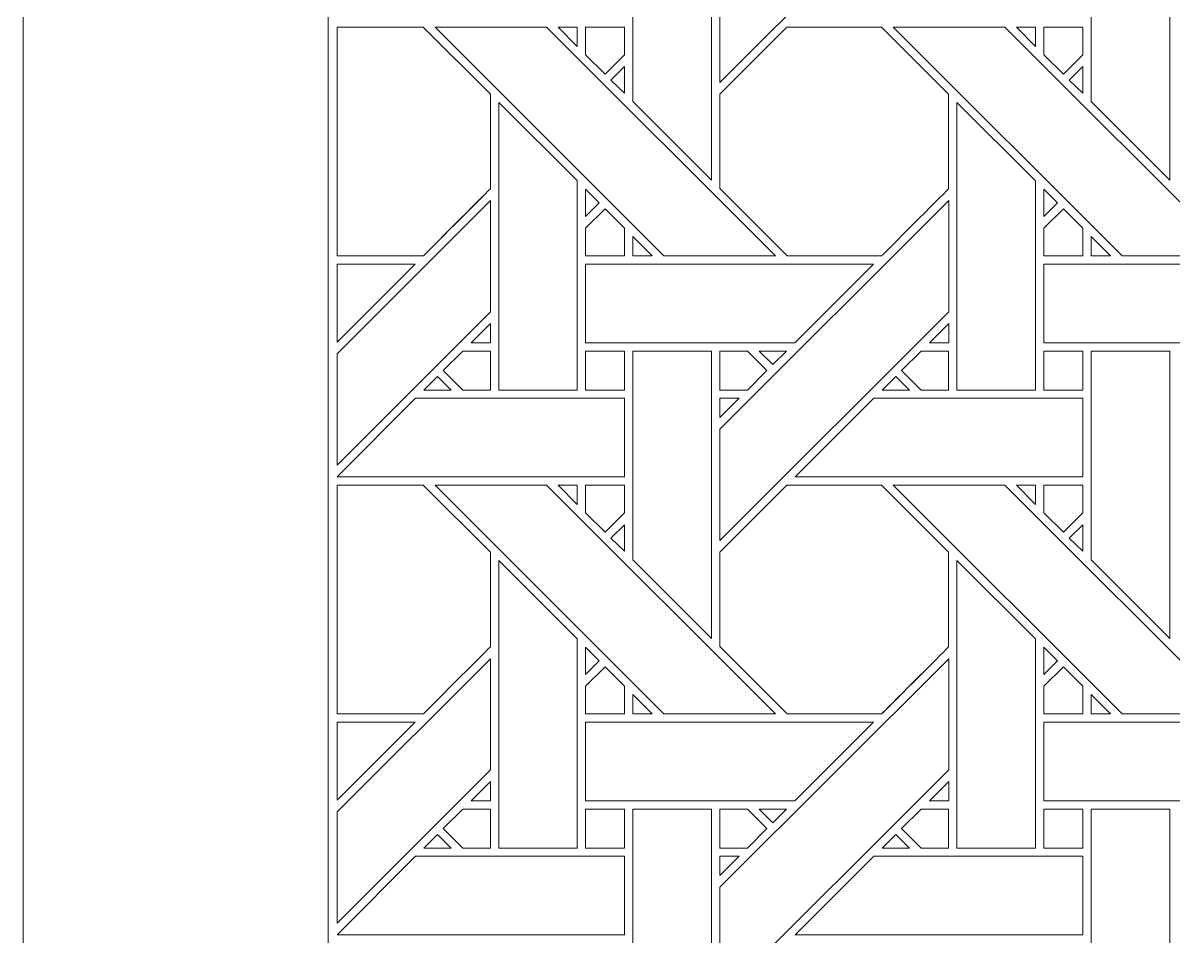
# Model space of a CAD drawing. Header units: inches. Extents: x 7.4 to 17.4, y 4.1 to 14.1.
# Drawn here: x 7.383 to 9.766, y 9.819 to 11.712 of the extents above; entities that cross this region are included whole.
import ezdxf

# ---------------------------------------------------------------- set-up
doc = ezdxf.new("R2010")
doc.units = ezdxf.units.IN
doc.header["$MEASUREMENT"] = 0
doc.layers.add('Design', color=7, linetype='Continuous', lineweight=0)

msp = doc.modelspace()

# ---------------------------------------------------------------- linework, layer by layer
at = {"layer": 'Design'}
for points, knots in [([(7.3829, 14.0948), (7.3829, 14.0948), (7.3829, 4.0948), (7.3829, 4.0948), (7.3829, 4.0948), (17.3829, 4.0948), (17.3829, 4.0948), (17.3829, 4.0948), (17.3829, 14.0948), (17.3829, 14.0948), (17.3829, 14.0948), (7.3829, 14.0948), (7.3829, 14.0948)], [0, 0, 0, 0, 1, 1, 1, 2, 2, 2, 3, 3, 3, 4, 4, 4, 4]), ([(8.0149, 13.4627), (8.0149, 13.4627), (8.0149, 4.7268), (8.0149, 4.7268), (8.0149, 4.7268), (16.7508, 4.7268), (16.7508, 4.7268), (16.7508, 4.7268), (16.7508, 13.4627), (16.7508, 13.4627), (16.7508, 13.4627), (8.0149, 13.4627), (8.0149, 13.4627)], [0, 0, 0, 0, 1, 1, 1, 2, 2, 2, 3, 3, 3, 4, 4, 4, 4]), ([(8.8255, 11.8193), (8.8255, 11.8193), (9.2992, 12.2929), (9.2992, 12.2929), (9.2992, 12.2929), (9.2992, 12.0628), (9.2992, 12.0628), (9.2992, 12.0628), (8.8255, 11.5892), (8.8255, 11.5892), (8.8255, 11.5892), (8.8255, 11.8193), (8.8255, 11.8193)], [0, 0, 0, 0, 1, 1, 1, 2, 2, 2, 3, 3, 3, 4, 4, 4, 4]), ([(8.8083, 11.9814), (8.8083, 11.9814), (8.8083, 11.3863), (8.8083, 11.3863), (8.8083, 11.3863), (8.6454, 11.5492), (8.6454, 11.5492), (8.6454, 11.5492), (8.6454, 11.9814), (8.6454, 11.9814), (8.6454, 11.9814), (8.8083, 11.9814), (8.8083, 11.9814)], [0, 0, 0, 0, 1, 1, 1, 2, 2, 2, 3, 3, 3, 4, 4, 4, 4]), ([(9.7571, 11.9814), (9.7571, 11.9814), (9.7571, 11.3863), (9.7571, 11.3863), (9.7571, 11.3863), (9.5942, 11.5492), (9.5942, 11.5492), (9.5942, 11.5492), (9.5942, 11.9814), (9.5942, 11.9814), (9.5942, 11.9814), (9.7571, 11.9814), (9.7571, 11.9814)], [0, 0, 0, 0, 1, 1, 1, 2, 2, 2, 3, 3, 3, 4, 4, 4, 4]), ([(8.2116, 11.7035), (8.2116, 11.7035), (8.3504, 11.5648), (8.3504, 11.5648), (8.3504, 11.5648), (8.3504, 11.3686), (8.3504, 11.3686), (8.3326, 11.3507), (8.2207, 11.2389), (8.2117, 11.2299), (8.2117, 11.2299), (8.0329, 11.2299), (8.0329, 11.2299), (8.0329, 11.2299), (8.0329, 11.7035), (8.0329, 11.7035), (8.0329, 11.7035), (8.2116, 11.7035), (8.2116, 11.7035)], [0, 0, 0, 0, 1, 1, 1, 2, 2, 2, 3, 3, 3, 4, 4, 4, 5, 5, 5, 6, 6, 6, 6]), ([(8.0329, 11.7035), (8.0329, 11.7035), (8.2116, 11.7035), (8.2116, 11.7035), (8.2116, 11.7035), (8.3504, 11.5648), (8.3504, 11.5648), (8.3504, 11.5648), (8.3504, 11.3686), (8.3504, 11.3686), (8.3323, 11.3504), (8.2204, 11.2387), (8.2117, 11.2299), (8.2117, 11.2299), (8.0329, 11.2299), (8.0329, 11.2299), (8.0329, 11.2299), (8.0329, 11.7035), (8.0329, 11.7035)], [0, 0, 0, 0, 1, 1, 1, 2, 2, 2, 3, 3, 3, 4, 4, 4, 5, 5, 5, 6, 6, 6, 6]), ([(8.4669, 11.7035), (8.4669, 11.7035), (8.9405, 11.2299), (8.9405, 11.2299), (8.9405, 11.2299), (8.7095, 11.2299), (8.7095, 11.2299), (8.7095, 11.2299), (8.2359, 11.7035), (8.2359, 11.7035), (8.2359, 11.7035), (8.4669, 11.7035), (8.4669, 11.7035)], [0, 0, 0, 0, 1, 1, 1, 2, 2, 2, 3, 3, 3, 4, 4, 4, 4]), ([(8.5304, 11.7035), (8.5304, 11.7035), (8.5304, 11.6637), (8.5304, 11.6637), (8.5304, 11.6637), (8.491, 11.7035), (8.491, 11.7035), (8.491, 11.7035), (8.5304, 11.7035), (8.5304, 11.7035)], [0, 0, 0, 0, 1, 1, 1, 2, 2, 2, 3, 3, 3, 3]), ([(8.6278, 11.7035), (8.6278, 11.7035), (8.6278, 11.6459), (8.6278, 11.6459), (8.6278, 11.6459), (8.5879, 11.606), (8.5879, 11.606), (8.5879, 11.606), (8.5476, 11.6463), (8.5476, 11.6463), (8.5476, 11.6463), (8.5476, 11.7035), (8.5476, 11.7035), (8.5476, 11.7035), (8.6278, 11.7035), (8.6278, 11.7035)], [0, 0, 0, 0, 1, 1, 1, 2, 2, 2, 3, 3, 3, 4, 4, 4, 5, 5, 5, 5]), ([(8.5879, 11.606), (8.5879, 11.606), (8.5476, 11.6463), (8.5476, 11.6463), (8.5476, 11.6463), (8.5476, 11.7035), (8.5476, 11.7035), (8.5476, 11.7035), (8.6278, 11.7035), (8.6278, 11.7035), (8.6278, 11.7035), (8.6278, 11.6459), (8.6278, 11.6459), (8.6278, 11.6459), (8.5879, 11.606), (8.5879, 11.606)], [0, 0, 0, 0, 1, 1, 1, 2, 2, 2, 3, 3, 3, 4, 4, 4, 5, 5, 5, 5]), ([(8.9642, 11.7035), (8.9642, 11.7035), (9.1604, 11.7035), (9.1604, 11.7035), (9.1604, 11.7035), (9.2991, 11.5648), (9.2991, 11.5648), (9.2991, 11.5648), (9.2991, 11.3686), (9.2991, 11.3686), (9.2813, 11.3507), (9.1694, 11.2389), (9.1604, 11.2299), (9.1604, 11.2299), (8.9647, 11.2299), (8.9647, 11.2299), (8.9647, 11.2299), (8.8255, 11.3691), (8.8255, 11.3691), (8.8255, 11.3691), (8.8255, 11.5648), (8.8255, 11.5648), (8.8255, 11.5648), (8.9642, 11.7035), (8.9642, 11.7035)], [0, 0, 0, 0, 1, 1, 1, 2, 2, 2, 3, 3, 3, 4, 4, 4, 5, 5, 5, 6, 6, 6, 7, 7, 7, 8, 8, 8, 8]), ([(8.8255, 11.5648), (8.8255, 11.5648), (8.9642, 11.7035), (8.9642, 11.7035), (8.9642, 11.7035), (9.1604, 11.7035), (9.1604, 11.7035), (9.1604, 11.7035), (9.2991, 11.5648), (9.2991, 11.5648), (9.2991, 11.5648), (9.2991, 11.3686), (9.2991, 11.3686), (9.2813, 11.3507), (9.1694, 11.2389), (9.1604, 11.2299), (9.1604, 11.2299), (8.9647, 11.2299), (8.9647, 11.2299), (8.9647, 11.2299), (8.8255, 11.3691), (8.8255, 11.3691), (8.8255, 11.3691), (8.8255, 11.5648), (8.8255, 11.5648)], [0, 0, 0, 0, 1, 1, 1, 2, 2, 2, 3, 3, 3, 4, 4, 4, 5, 5, 5, 6, 6, 6, 7, 7, 7, 8, 8, 8, 8]), ([(9.4156, 11.7035), (9.4156, 11.7035), (9.8892, 11.2299), (9.8892, 11.2299), (9.8892, 11.2299), (9.6582, 11.2299), (9.6582, 11.2299), (9.6582, 11.2299), (9.1846, 11.7035), (9.1846, 11.7035), (9.1846, 11.7035), (9.4156, 11.7035), (9.4156, 11.7035)], [0, 0, 0, 0, 1, 1, 1, 2, 2, 2, 3, 3, 3, 4, 4, 4, 4]), ([(9.4791, 11.7035), (9.4791, 11.7035), (9.4791, 11.6637), (9.4791, 11.6637), (9.4791, 11.6637), (9.4397, 11.7035), (9.4397, 11.7035), (9.4397, 11.7035), (9.4791, 11.7035), (9.4791, 11.7035)], [0, 0, 0, 0, 1, 1, 1, 2, 2, 2, 3, 3, 3, 3]), ([(9.5766, 11.7035), (9.5766, 11.7035), (9.5766, 11.6459), (9.5766, 11.6459), (9.5766, 11.6459), (9.5366, 11.606), (9.5366, 11.606), (9.5366, 11.606), (9.4963, 11.6463), (9.4963, 11.6463), (9.4963, 11.6463), (9.4963, 11.7035), (9.4963, 11.7035), (9.4963, 11.7035), (9.5766, 11.7035), (9.5766, 11.7035)], [0, 0, 0, 0, 1, 1, 1, 2, 2, 2, 3, 3, 3, 4, 4, 4, 5, 5, 5, 5]), ([(9.5366, 11.606), (9.5366, 11.606), (9.4963, 11.6463), (9.4963, 11.6463), (9.4963, 11.6463), (9.4963, 11.7035), (9.4963, 11.7035), (9.4963, 11.7035), (9.5766, 11.7035), (9.5766, 11.7035), (9.5766, 11.7035), (9.5766, 11.6459), (9.5766, 11.6459), (9.5766, 11.6459), (9.5366, 11.606), (9.5366, 11.606)], [0, 0, 0, 0, 1, 1, 1, 2, 2, 2, 3, 3, 3, 4, 4, 4, 5, 5, 5, 5]), ([(8.6279, 11.6217), (8.6279, 11.6217), (8.6279, 11.5665), (8.6279, 11.5665), (8.6279, 11.5665), (8.6001, 11.5939), (8.6001, 11.5939), (8.6001, 11.5939), (8.6279, 11.6217), (8.6279, 11.6217)], [0, 0, 0, 0, 1, 1, 1, 2, 2, 2, 3, 3, 3, 3]), ([(9.5766, 11.6217), (9.5766, 11.6217), (9.5766, 11.5665), (9.5766, 11.5665), (9.5766, 11.5665), (9.5488, 11.5939), (9.5488, 11.5939), (9.5488, 11.5939), (9.5766, 11.6217), (9.5766, 11.6217)], [0, 0, 0, 0, 1, 1, 1, 2, 2, 2, 3, 3, 3, 3]), ([(8.5303, 11.3856), (8.5303, 11.3856), (8.5303, 10.9519), (8.5303, 10.9519), (8.5303, 10.9519), (8.3676, 10.9519), (8.3676, 10.9519), (8.3676, 10.9519), (8.3676, 11.5477), (8.3676, 11.5477), (8.3676, 11.5477), (8.5303, 11.3856), (8.5303, 11.3856)], [0, 0, 0, 0, 1, 1, 1, 2, 2, 2, 3, 3, 3, 4, 4, 4, 4]), ([(9.4791, 11.3855), (9.4791, 11.3855), (9.4791, 10.9519), (9.4791, 10.9519), (9.4791, 10.9519), (9.3163, 10.9519), (9.3163, 10.9519), (9.3163, 10.9519), (9.3163, 11.5477), (9.3163, 11.5477), (9.3163, 11.5477), (9.4791, 11.3855), (9.4791, 11.3855)], [0, 0, 0, 0, 1, 1, 1, 2, 2, 2, 3, 3, 3, 4, 4, 4, 4]), ([(8.5476, 11.3113), (8.5476, 11.3113), (8.5476, 11.3681), (8.5476, 11.3681), (8.5476, 11.3681), (8.5758, 11.3395), (8.5758, 11.3395), (8.5758, 11.3395), (8.5476, 11.3113), (8.5476, 11.3113)], [0, 0, 0, 0, 1, 1, 1, 2, 2, 2, 3, 3, 3, 3]), ([(9.4964, 11.3113), (9.4964, 11.3113), (9.4964, 11.3681), (9.4964, 11.3681), (9.4964, 11.3681), (9.5246, 11.3395), (9.5246, 11.3395), (9.5246, 11.3395), (9.4964, 11.3113), (9.4964, 11.3113)], [0, 0, 0, 0, 1, 1, 1, 2, 2, 2, 3, 3, 3, 3]), ([(8.3504, 11.3441), (8.3504, 11.3441), (8.3504, 11.1141), (8.3504, 11.1141), (8.3504, 11.1141), (8.0329, 10.7965), (8.0329, 10.7965), (8.0329, 10.7965), (8.0329, 11.0266), (8.0329, 11.0266), (8.0329, 11.0266), (8.3504, 11.3441), (8.3504, 11.3441)], [0, 0, 0, 0, 1, 1, 1, 2, 2, 2, 3, 3, 3, 4, 4, 4, 4]), ([(8.8255, 10.8705), (8.8255, 10.8705), (9.2992, 11.3441), (9.2992, 11.3441), (9.2992, 11.3441), (9.2992, 11.1141), (9.2992, 11.1141), (9.2992, 11.1141), (8.8255, 10.6404), (8.8255, 10.6404), (8.8255, 10.6404), (8.8255, 10.8705), (8.8255, 10.8705)], [0, 0, 0, 0, 1, 1, 1, 2, 2, 2, 3, 3, 3, 4, 4, 4, 4]), ([(8.5476, 11.2297), (8.5476, 11.2297), (8.5476, 11.2869), (8.5476, 11.2869), (8.5476, 11.2869), (8.5879, 11.3273), (8.5879, 11.3273), (8.5879, 11.3273), (8.6282, 11.287), (8.6282, 11.287), (8.6282, 11.287), (8.6282, 11.2297), (8.6282, 11.2297), (8.6282, 11.2297), (8.5476, 11.2297), (8.5476, 11.2297)], [0, 0, 0, 0, 1, 1, 1, 2, 2, 2, 3, 3, 3, 4, 4, 4, 5, 5, 5, 5]), ([(8.5879, 11.3273), (8.5879, 11.3273), (8.6282, 11.287), (8.6282, 11.287), (8.6282, 11.287), (8.6282, 11.2297), (8.6282, 11.2297), (8.6282, 11.2297), (8.5476, 11.2297), (8.5476, 11.2297), (8.5476, 11.2297), (8.5476, 11.2869), (8.5476, 11.2869), (8.5476, 11.2869), (8.5879, 11.3273), (8.5879, 11.3273)], [0, 0, 0, 0, 1, 1, 1, 2, 2, 2, 3, 3, 3, 4, 4, 4, 5, 5, 5, 5]), ([(9.4963, 11.2297), (9.4963, 11.2297), (9.4963, 11.2869), (9.4963, 11.2869), (9.4963, 11.2869), (9.5367, 11.3273), (9.5367, 11.3273), (9.5367, 11.3273), (9.577, 11.287), (9.577, 11.287), (9.577, 11.287), (9.577, 11.2297), (9.577, 11.2297), (9.577, 11.2297), (9.4963, 11.2297), (9.4963, 11.2297)], [0, 0, 0, 0, 1, 1, 1, 2, 2, 2, 3, 3, 3, 4, 4, 4, 5, 5, 5, 5]), ([(9.5367, 11.3273), (9.5367, 11.3273), (9.577, 11.287), (9.577, 11.287), (9.577, 11.287), (9.577, 11.2297), (9.577, 11.2297), (9.577, 11.2297), (9.4963, 11.2297), (9.4963, 11.2297), (9.4963, 11.2297), (9.4963, 11.2869), (9.4963, 11.2869), (9.4963, 11.2869), (9.5367, 11.3273), (9.5367, 11.3273)], [0, 0, 0, 0, 1, 1, 1, 2, 2, 2, 3, 3, 3, 4, 4, 4, 5, 5, 5, 5]), ([(8.6455, 11.2299), (8.6455, 11.2299), (8.6455, 11.2697), (8.6455, 11.2697), (8.6455, 11.2697), (8.6853, 11.2299), (8.6853, 11.2299), (8.6853, 11.2299), (8.6455, 11.2299), (8.6455, 11.2299)], [0, 0, 0, 0, 1, 1, 1, 2, 2, 2, 3, 3, 3, 3]), ([(9.5943, 11.2299), (9.5943, 11.2299), (9.5943, 11.2697), (9.5943, 11.2697), (9.5943, 11.2697), (9.634, 11.2299), (9.634, 11.2299), (9.634, 11.2299), (9.5943, 11.2299), (9.5943, 11.2299)], [0, 0, 0, 0, 1, 1, 1, 2, 2, 2, 3, 3, 3, 3]), ([(8.1946, 11.2126), (8.1946, 11.2126), (8.0329, 11.0509), (8.0329, 11.0509), (8.0329, 11.0509), (8.0329, 11.2126), (8.0329, 11.2126), (8.0329, 11.2126), (8.1946, 11.2126), (8.1946, 11.2126)], [0, 0, 0, 0, 1, 1, 1, 2, 2, 2, 3, 3, 3, 3]), ([(8.5476, 11.0499), (8.5476, 11.0499), (8.5476, 11.2126), (8.5476, 11.2126), (8.5476, 11.2126), (9.1433, 11.2126), (9.1433, 11.2126), (9.1433, 11.2126), (8.9806, 11.0499), (8.9806, 11.0499), (8.9806, 11.0499), (8.5476, 11.0499), (8.5476, 11.0499)], [0, 0, 0, 0, 1, 1, 1, 2, 2, 2, 3, 3, 3, 4, 4, 4, 4]), ([(9.4964, 11.0499), (9.4964, 11.0499), (9.4964, 11.2126), (9.4964, 11.2126), (9.4964, 11.2126), (10.0921, 11.2126), (10.0921, 11.2126), (10.0921, 11.2126), (9.9293, 11.0499), (9.9293, 11.0499), (9.9293, 11.0499), (9.4964, 11.0499), (9.4964, 11.0499)], [0, 0, 0, 0, 1, 1, 1, 2, 2, 2, 3, 3, 3, 4, 4, 4, 4]), ([(8.3107, 11.0499), (8.3107, 11.0499), (8.3504, 11.0897), (8.3504, 11.0897), (8.3504, 11.0897), (8.3504, 11.0499), (8.3504, 11.0499), (8.3504, 11.0499), (8.3107, 11.0499), (8.3107, 11.0499)], [0, 0, 0, 0, 1, 1, 1, 2, 2, 2, 3, 3, 3, 3]), ([(9.2594, 11.0499), (9.2594, 11.0499), (9.2992, 11.0897), (9.2992, 11.0897), (9.2992, 11.0897), (9.2992, 11.0499), (9.2992, 11.0499), (9.2992, 11.0499), (9.2594, 11.0499), (9.2594, 11.0499)], [0, 0, 0, 0, 1, 1, 1, 2, 2, 2, 3, 3, 3, 3]), ([(8.2933, 10.9519), (8.2933, 10.9519), (8.2529, 10.9923), (8.2529, 10.9923), (8.2529, 10.9923), (8.2933, 11.0327), (8.2933, 11.0327), (8.2933, 11.0327), (8.3504, 11.0327), (8.3504, 11.0327), (8.3504, 11.0327), (8.3504, 10.9519), (8.3504, 10.9519), (8.3504, 10.9519), (8.2933, 10.9519), (8.2933, 10.9519)], [0, 0, 0, 0, 1, 1, 1, 2, 2, 2, 3, 3, 3, 4, 4, 4, 5, 5, 5, 5]), ([(8.3504, 11.0327), (8.3504, 11.0327), (8.3504, 10.9519), (8.3504, 10.9519), (8.3504, 10.9519), (8.2933, 10.9519), (8.2933, 10.9519), (8.2933, 10.9519), (8.2529, 10.9923), (8.2529, 10.9923), (8.2529, 10.9923), (8.2933, 11.0327), (8.2933, 11.0327), (8.2933, 11.0327), (8.3504, 11.0327), (8.3504, 11.0327)], [0, 0, 0, 0, 1, 1, 1, 2, 2, 2, 3, 3, 3, 4, 4, 4, 5, 5, 5, 5]), ([(8.5476, 10.9519), (8.5476, 10.9519), (8.5476, 11.0327), (8.5476, 11.0327), (8.5476, 11.0327), (8.6278, 11.0327), (8.6278, 11.0327), (8.6278, 11.0327), (8.6278, 10.9519), (8.6278, 10.9519), (8.6278, 10.9519), (8.5476, 10.9519), (8.5476, 10.9519)], [0, 0, 0, 0, 1, 1, 1, 2, 2, 2, 3, 3, 3, 4, 4, 4, 4]), ([(8.5476, 11.0327), (8.5476, 11.0327), (8.6278, 11.0327), (8.6278, 11.0327), (8.6278, 11.0327), (8.6278, 10.9519), (8.6278, 10.9519), (8.6278, 10.9519), (8.5476, 10.9519), (8.5476, 10.9519), (8.5476, 10.9519), (8.5476, 11.0327), (8.5476, 11.0327)], [0, 0, 0, 0, 1, 1, 1, 2, 2, 2, 3, 3, 3, 4, 4, 4, 4]), ([(8.8083, 11.0326), (8.8083, 11.0326), (8.8083, 10.4375), (8.8083, 10.4375), (8.8083, 10.4375), (8.6454, 10.6004), (8.6454, 10.6004), (8.6454, 10.6004), (8.6454, 11.0326), (8.6454, 11.0326), (8.6454, 11.0326), (8.8083, 11.0326), (8.8083, 11.0326)], [0, 0, 0, 0, 1, 1, 1, 2, 2, 2, 3, 3, 3, 4, 4, 4, 4]), ([(8.8825, 11.0327), (8.8877, 11.0276), (8.9184, 10.9967), (8.9228, 10.9923), (8.9228, 10.9923), (8.8824, 10.9519), (8.8824, 10.9519), (8.8824, 10.9519), (8.8255, 10.9519), (8.8255, 10.9519), (8.8255, 10.9519), (8.8255, 11.0327), (8.8255, 11.0327), (8.8255, 11.0327), (8.8825, 11.0327), (8.8825, 11.0327)], [0, 0, 0, 0, 1, 1, 1, 2, 2, 2, 3, 3, 3, 4, 4, 4, 5, 5, 5, 5]), ([(8.9228, 10.9923), (8.9228, 10.9923), (8.8824, 10.9519), (8.8824, 10.9519), (8.8824, 10.9519), (8.8255, 10.9519), (8.8255, 10.9519), (8.8255, 10.9519), (8.8255, 11.0327), (8.8255, 11.0327), (8.8255, 11.0327), (8.8825, 11.0327), (8.8825, 11.0327), (8.8878, 11.0274), (8.9186, 10.9966), (8.9228, 10.9923)], [0, 0, 0, 0, 1, 1, 1, 2, 2, 2, 3, 3, 3, 4, 4, 4, 5, 5, 5, 5]), ([(8.9069, 11.0326), (8.9069, 11.0326), (8.9634, 11.0326), (8.9634, 11.0326), (8.9634, 11.0326), (8.9351, 11.0045), (8.9351, 11.0045), (8.9351, 11.0045), (8.9069, 11.0326), (8.9069, 11.0326)], [0, 0, 0, 0, 1, 1, 1, 2, 2, 2, 3, 3, 3, 3]), ([(9.242, 10.9519), (9.242, 10.9519), (9.2017, 10.9923), (9.2017, 10.9923), (9.2017, 10.9923), (9.2421, 11.0327), (9.2421, 11.0327), (9.2421, 11.0327), (9.2991, 11.0327), (9.2991, 11.0327), (9.2991, 11.0327), (9.2991, 10.9519), (9.2991, 10.9519), (9.2991, 10.9519), (9.242, 10.9519), (9.242, 10.9519)], [0, 0, 0, 0, 1, 1, 1, 2, 2, 2, 3, 3, 3, 4, 4, 4, 5, 5, 5, 5]), ([(9.2017, 10.9923), (9.2017, 10.9923), (9.2421, 11.0327), (9.2421, 11.0327), (9.2421, 11.0327), (9.2991, 11.0327), (9.2991, 11.0327), (9.2991, 11.0327), (9.2991, 10.9519), (9.2991, 10.9519), (9.2991, 10.9519), (9.242, 10.9519), (9.242, 10.9519), (9.242, 10.9519), (9.2017, 10.9923), (9.2017, 10.9923)], [0, 0, 0, 0, 1, 1, 1, 2, 2, 2, 3, 3, 3, 4, 4, 4, 5, 5, 5, 5]), ([(9.4963, 11.0327), (9.4963, 11.0327), (9.5766, 11.0327), (9.5766, 11.0327), (9.5766, 11.0327), (9.5766, 10.9519), (9.5766, 10.9519), (9.5766, 10.9519), (9.4963, 10.9519), (9.4963, 10.9519), (9.4963, 10.9519), (9.4963, 11.0327), (9.4963, 11.0327)], [0, 0, 0, 0, 1, 1, 1, 2, 2, 2, 3, 3, 3, 4, 4, 4, 4]), ([(9.5766, 11.0327), (9.5766, 11.0327), (9.5766, 10.9519), (9.5766, 10.9519), (9.5766, 10.9519), (9.4963, 10.9519), (9.4963, 10.9519), (9.4963, 10.9519), (9.4963, 11.0327), (9.4963, 11.0327), (9.4963, 11.0327), (9.5766, 11.0327), (9.5766, 11.0327)], [0, 0, 0, 0, 1, 1, 1, 2, 2, 2, 3, 3, 3, 4, 4, 4, 4]), ([(9.7571, 11.0326), (9.7571, 11.0326), (9.7571, 10.4375), (9.7571, 10.4375), (9.7571, 10.4375), (9.5942, 10.6004), (9.5942, 10.6004), (9.5942, 10.6004), (9.5942, 11.0326), (9.5942, 11.0326), (9.5942, 11.0326), (9.7571, 11.0326), (9.7571, 11.0326)], [0, 0, 0, 0, 1, 1, 1, 2, 2, 2, 3, 3, 3, 4, 4, 4, 4]), ([(8.2691, 10.9519), (8.2691, 10.9519), (8.2126, 10.9519), (8.2126, 10.9519), (8.2126, 10.9519), (8.2408, 10.9801), (8.2408, 10.9801), (8.2408, 10.9801), (8.2691, 10.9519), (8.2691, 10.9519)], [0, 0, 0, 0, 1, 1, 1, 2, 2, 2, 3, 3, 3, 3]), ([(9.2178, 10.9519), (9.2178, 10.9519), (9.1613, 10.9519), (9.1613, 10.9519), (9.1613, 10.9519), (9.1896, 10.9801), (9.1896, 10.9801), (9.1896, 10.9801), (9.2178, 10.9519), (9.2178, 10.9519)], [0, 0, 0, 0, 1, 1, 1, 2, 2, 2, 3, 3, 3, 3]), ([(8.0329, 10.7722), (8.0329, 10.7722), (8.1954, 10.9347), (8.1954, 10.9347), (8.1954, 10.9347), (8.6279, 10.9347), (8.6279, 10.9347), (8.6279, 10.9347), (8.6279, 10.7719), (8.6279, 10.7719), (8.6279, 10.7719), (8.0329, 10.7719), (8.0329, 10.7719), (8.0329, 10.7719), (8.0329, 10.7722), (8.0329, 10.7722)], [0, 0, 0, 0, 1, 1, 1, 2, 2, 2, 3, 3, 3, 4, 4, 4, 5, 5, 5, 5]), ([(8.8653, 10.9347), (8.8653, 10.9347), (8.8255, 10.8949), (8.8255, 10.8949), (8.8255, 10.8949), (8.8255, 10.9347), (8.8255, 10.9347), (8.8255, 10.9347), (8.8653, 10.9347), (8.8653, 10.9347)], [0, 0, 0, 0, 1, 1, 1, 2, 2, 2, 3, 3, 3, 3]), ([(9.1442, 10.9347), (9.1442, 10.9347), (9.5766, 10.9347), (9.5766, 10.9347), (9.5766, 10.9347), (9.5766, 10.7719), (9.5766, 10.7719), (9.5766, 10.7719), (8.9813, 10.7719), (8.9813, 10.7719), (8.9813, 10.7719), (9.1442, 10.9347), (9.1442, 10.9347)], [0, 0, 0, 0, 1, 1, 1, 2, 2, 2, 3, 3, 3, 4, 4, 4, 4]), ([(8.2116, 10.7548), (8.2116, 10.7548), (8.3504, 10.6161), (8.3504, 10.6161), (8.3504, 10.6161), (8.3504, 10.4199), (8.3504, 10.4199), (8.3326, 10.4019), (8.2207, 10.2902), (8.2117, 10.2812), (8.2117, 10.2812), (8.0329, 10.2812), (8.0329, 10.2812), (8.0329, 10.2812), (8.0329, 10.7548), (8.0329, 10.7548), (8.0329, 10.7548), (8.2116, 10.7548), (8.2116, 10.7548)], [0, 0, 0, 0, 1, 1, 1, 2, 2, 2, 3, 3, 3, 4, 4, 4, 5, 5, 5, 6, 6, 6, 6]), ([(8.0329, 10.7548), (8.0329, 10.7548), (8.2116, 10.7548), (8.2116, 10.7548), (8.2116, 10.7548), (8.3504, 10.6161), (8.3504, 10.6161), (8.3504, 10.6161), (8.3504, 10.4199), (8.3504, 10.4199), (8.3325, 10.4019), (8.2206, 10.2901), (8.2117, 10.2812), (8.2117, 10.2812), (8.0329, 10.2812), (8.0329, 10.2812), (8.0329, 10.2812), (8.0329, 10.7548), (8.0329, 10.7548)], [0, 0, 0, 0, 1, 1, 1, 2, 2, 2, 3, 3, 3, 4, 4, 4, 5, 5, 5, 6, 6, 6, 6]), ([(8.4669, 10.7548), (8.4669, 10.7548), (8.9405, 10.2811), (8.9405, 10.2811), (8.9405, 10.2811), (8.7095, 10.2811), (8.7095, 10.2811), (8.7095, 10.2811), (8.2359, 10.7548), (8.2359, 10.7548), (8.2359, 10.7548), (8.4669, 10.7548), (8.4669, 10.7548)], [0, 0, 0, 0, 1, 1, 1, 2, 2, 2, 3, 3, 3, 4, 4, 4, 4]), ([(8.5304, 10.7548), (8.5304, 10.7548), (8.5304, 10.715), (8.5304, 10.715), (8.5304, 10.715), (8.491, 10.7548), (8.491, 10.7548), (8.491, 10.7548), (8.5304, 10.7548), (8.5304, 10.7548)], [0, 0, 0, 0, 1, 1, 1, 2, 2, 2, 3, 3, 3, 3]), ([(8.6278, 10.7548), (8.6278, 10.7548), (8.6278, 10.6972), (8.6278, 10.6972), (8.6278, 10.6972), (8.5879, 10.6573), (8.5879, 10.6573), (8.5879, 10.6573), (8.5476, 10.6976), (8.5476, 10.6976), (8.5476, 10.6976), (8.5476, 10.7548), (8.5476, 10.7548), (8.5476, 10.7548), (8.6278, 10.7548), (8.6278, 10.7548)], [0, 0, 0, 0, 1, 1, 1, 2, 2, 2, 3, 3, 3, 4, 4, 4, 5, 5, 5, 5]), ([(8.5879, 10.6573), (8.5879, 10.6573), (8.5476, 10.6976), (8.5476, 10.6976), (8.5476, 10.6976), (8.5476, 10.7548), (8.5476, 10.7548), (8.5476, 10.7548), (8.6278, 10.7548), (8.6278, 10.7548), (8.6278, 10.7548), (8.6278, 10.6972), (8.6278, 10.6972), (8.6278, 10.6972), (8.5879, 10.6573), (8.5879, 10.6573)], [0, 0, 0, 0, 1, 1, 1, 2, 2, 2, 3, 3, 3, 4, 4, 4, 5, 5, 5, 5]), ([(8.9642, 10.7548), (8.9642, 10.7548), (9.1604, 10.7548), (9.1604, 10.7548), (9.1604, 10.7548), (9.2991, 10.6161), (9.2991, 10.6161), (9.2991, 10.6161), (9.2991, 10.4199), (9.2991, 10.4199), (9.2813, 10.4019), (9.1694, 10.2902), (9.1604, 10.2812), (9.1604, 10.2812), (8.9647, 10.2812), (8.9647, 10.2812), (8.9647, 10.2812), (8.8255, 10.4204), (8.8255, 10.4204), (8.8255, 10.4204), (8.8255, 10.6161), (8.8255, 10.6161), (8.8255, 10.6161), (8.9642, 10.7548), (8.9642, 10.7548)], [0, 0, 0, 0, 1, 1, 1, 2, 2, 2, 3, 3, 3, 4, 4, 4, 5, 5, 5, 6, 6, 6, 7, 7, 7, 8, 8, 8, 8]), ([(8.8255, 10.6161), (8.8255, 10.6161), (8.9642, 10.7548), (8.9642, 10.7548), (8.9642, 10.7548), (9.1604, 10.7548), (9.1604, 10.7548), (9.1604, 10.7548), (9.2991, 10.6161), (9.2991, 10.6161), (9.2991, 10.6161), (9.2991, 10.4199), (9.2991, 10.4199), (9.2811, 10.4017), (9.1692, 10.29), (9.1604, 10.2812), (9.1604, 10.2812), (8.9647, 10.2812), (8.9647, 10.2812), (8.9647, 10.2812), (8.8255, 10.4204), (8.8255, 10.4204), (8.8255, 10.4204), (8.8255, 10.6161), (8.8255, 10.6161)], [0, 0, 0, 0, 1, 1, 1, 2, 2, 2, 3, 3, 3, 4, 4, 4, 5, 5, 5, 6, 6, 6, 7, 7, 7, 8, 8, 8, 8]), ([(9.4156, 10.7548), (9.4156, 10.7548), (9.8892, 10.2811), (9.8892, 10.2811), (9.8892, 10.2811), (9.6582, 10.2811), (9.6582, 10.2811), (9.6582, 10.2811), (9.1846, 10.7548), (9.1846, 10.7548), (9.1846, 10.7548), (9.4156, 10.7548), (9.4156, 10.7548)], [0, 0, 0, 0, 1, 1, 1, 2, 2, 2, 3, 3, 3, 4, 4, 4, 4]), ([(9.4791, 10.7548), (9.4791, 10.7548), (9.4791, 10.715), (9.4791, 10.715), (9.4791, 10.715), (9.4397, 10.7548), (9.4397, 10.7548), (9.4397, 10.7548), (9.4791, 10.7548), (9.4791, 10.7548)], [0, 0, 0, 0, 1, 1, 1, 2, 2, 2, 3, 3, 3, 3]), ([(9.5766, 10.7548), (9.5766, 10.7548), (9.5766, 10.6972), (9.5766, 10.6972), (9.5766, 10.6972), (9.5366, 10.6573), (9.5366, 10.6573), (9.5366, 10.6573), (9.4963, 10.6976), (9.4963, 10.6976), (9.4963, 10.6976), (9.4963, 10.7548), (9.4963, 10.7548), (9.4963, 10.7548), (9.5766, 10.7548), (9.5766, 10.7548)], [0, 0, 0, 0, 1, 1, 1, 2, 2, 2, 3, 3, 3, 4, 4, 4, 5, 5, 5, 5]), ([(9.5366, 10.6573), (9.5366, 10.6573), (9.4963, 10.6976), (9.4963, 10.6976), (9.4963, 10.6976), (9.4963, 10.7548), (9.4963, 10.7548), (9.4963, 10.7548), (9.5766, 10.7548), (9.5766, 10.7548), (9.5766, 10.7548), (9.5766, 10.6972), (9.5766, 10.6972), (9.5766, 10.6972), (9.5366, 10.6573), (9.5366, 10.6573)], [0, 0, 0, 0, 1, 1, 1, 2, 2, 2, 3, 3, 3, 4, 4, 4, 5, 5, 5, 5]), ([(8.6279, 10.6729), (8.6279, 10.6729), (8.6279, 10.6178), (8.6279, 10.6178), (8.6279, 10.6178), (8.6001, 10.6452), (8.6001, 10.6452), (8.6001, 10.6452), (8.6279, 10.6729), (8.6279, 10.6729)], [0, 0, 0, 0, 1, 1, 1, 2, 2, 2, 3, 3, 3, 3]), ([(9.5766, 10.6729), (9.5766, 10.6729), (9.5766, 10.6178), (9.5766, 10.6178), (9.5766, 10.6178), (9.5488, 10.6452), (9.5488, 10.6452), (9.5488, 10.6452), (9.5766, 10.6729), (9.5766, 10.6729)], [0, 0, 0, 0, 1, 1, 1, 2, 2, 2, 3, 3, 3, 3]), ([(8.5303, 10.4368), (8.5303, 10.4368), (8.5303, 10.0031), (8.5303, 10.0031), (8.5303, 10.0031), (8.3676, 10.0031), (8.3676, 10.0031), (8.3676, 10.0031), (8.3676, 10.599), (8.3676, 10.599), (8.3676, 10.599), (8.5303, 10.4368), (8.5303, 10.4368)], [0, 0, 0, 0, 1, 1, 1, 2, 2, 2, 3, 3, 3, 4, 4, 4, 4]), ([(9.4791, 10.4368), (9.4791, 10.4368), (9.4791, 10.0031), (9.4791, 10.0031), (9.4791, 10.0031), (9.3163, 10.0031), (9.3163, 10.0031), (9.3163, 10.0031), (9.3163, 10.599), (9.3163, 10.599), (9.3163, 10.599), (9.4791, 10.4368), (9.4791, 10.4368)], [0, 0, 0, 0, 1, 1, 1, 2, 2, 2, 3, 3, 3, 4, 4, 4, 4]), ([(8.5476, 10.3626), (8.5476, 10.3626), (8.5476, 10.4193), (8.5476, 10.4193), (8.5476, 10.4193), (8.5758, 10.3908), (8.5758, 10.3908), (8.5758, 10.3908), (8.5476, 10.3626), (8.5476, 10.3626)], [0, 0, 0, 0, 1, 1, 1, 2, 2, 2, 3, 3, 3, 3]), ([(9.4964, 10.3626), (9.4964, 10.3626), (9.4964, 10.4193), (9.4964, 10.4193), (9.4964, 10.4193), (9.5246, 10.3908), (9.5246, 10.3908), (9.5246, 10.3908), (9.4964, 10.3626), (9.4964, 10.3626)], [0, 0, 0, 0, 1, 1, 1, 2, 2, 2, 3, 3, 3, 3]), ([(8.3504, 10.3954), (8.3504, 10.3954), (8.3504, 10.1654), (8.3504, 10.1654), (8.3504, 10.1654), (8.0329, 9.8478), (8.0329, 9.8478), (8.0329, 9.8478), (8.0329, 10.0779), (8.0329, 10.0779), (8.0329, 10.0779), (8.3504, 10.3954), (8.3504, 10.3954)], [0, 0, 0, 0, 1, 1, 1, 2, 2, 2, 3, 3, 3, 4, 4, 4, 4]), ([(8.8255, 9.9218), (8.8255, 9.9218), (9.2992, 10.3954), (9.2992, 10.3954), (9.2992, 10.3954), (9.2992, 10.1654), (9.2992, 10.1654), (9.2992, 10.1654), (8.8255, 9.6917), (8.8255, 9.6917), (8.8255, 9.6917), (8.8255, 9.9218), (8.8255, 9.9218)], [0, 0, 0, 0, 1, 1, 1, 2, 2, 2, 3, 3, 3, 4, 4, 4, 4]), ([(8.5476, 10.2809), (8.5476, 10.2809), (8.5476, 10.3382), (8.5476, 10.3382), (8.5476, 10.3382), (8.5879, 10.3785), (8.5879, 10.3785), (8.5879, 10.3785), (8.6282, 10.3382), (8.6282, 10.3382), (8.6282, 10.3382), (8.6282, 10.2809), (8.6282, 10.2809), (8.6282, 10.2809), (8.5476, 10.2809), (8.5476, 10.2809)], [0, 0, 0, 0, 1, 1, 1, 2, 2, 2, 3, 3, 3, 4, 4, 4, 5, 5, 5, 5]), ([(8.5879, 10.3785), (8.5879, 10.3785), (8.6282, 10.3382), (8.6282, 10.3382), (8.6282, 10.3382), (8.6282, 10.2809), (8.6282, 10.2809), (8.6282, 10.2809), (8.5476, 10.2809), (8.5476, 10.2809), (8.5476, 10.2809), (8.5476, 10.3382), (8.5476, 10.3382), (8.5476, 10.3382), (8.5879, 10.3785), (8.5879, 10.3785)], [0, 0, 0, 0, 1, 1, 1, 2, 2, 2, 3, 3, 3, 4, 4, 4, 5, 5, 5, 5]), ([(9.4963, 10.2809), (9.4963, 10.2809), (9.4963, 10.3382), (9.4963, 10.3382), (9.4963, 10.3382), (9.5367, 10.3785), (9.5367, 10.3785), (9.5367, 10.3785), (9.577, 10.3382), (9.577, 10.3382), (9.577, 10.3382), (9.577, 10.2809), (9.577, 10.2809), (9.577, 10.2809), (9.4963, 10.2809), (9.4963, 10.2809)], [0, 0, 0, 0, 1, 1, 1, 2, 2, 2, 3, 3, 3, 4, 4, 4, 5, 5, 5, 5]), ([(9.5367, 10.3785), (9.5367, 10.3785), (9.577, 10.3382), (9.577, 10.3382), (9.577, 10.3382), (9.577, 10.2809), (9.577, 10.2809), (9.577, 10.2809), (9.4963, 10.2809), (9.4963, 10.2809), (9.4963, 10.2809), (9.4963, 10.3382), (9.4963, 10.3382), (9.4963, 10.3382), (9.5367, 10.3785), (9.5367, 10.3785)], [0, 0, 0, 0, 1, 1, 1, 2, 2, 2, 3, 3, 3, 4, 4, 4, 5, 5, 5, 5]), ([(8.6455, 10.2811), (8.6455, 10.2811), (8.6455, 10.3209), (8.6455, 10.3209), (8.6455, 10.3209), (8.6853, 10.2811), (8.6853, 10.2811), (8.6853, 10.2811), (8.6455, 10.2811), (8.6455, 10.2811)], [0, 0, 0, 0, 1, 1, 1, 2, 2, 2, 3, 3, 3, 3]), ([(9.5943, 10.2811), (9.5943, 10.2811), (9.5943, 10.3209), (9.5943, 10.3209), (9.5943, 10.3209), (9.634, 10.2811), (9.634, 10.2811), (9.634, 10.2811), (9.5943, 10.2811), (9.5943, 10.2811)], [0, 0, 0, 0, 1, 1, 1, 2, 2, 2, 3, 3, 3, 3]), ([(8.1946, 10.2639), (8.1946, 10.2639), (8.0329, 10.1022), (8.0329, 10.1022), (8.0329, 10.1022), (8.0329, 10.2639), (8.0329, 10.2639), (8.0329, 10.2639), (8.1946, 10.2639), (8.1946, 10.2639)], [0, 0, 0, 0, 1, 1, 1, 2, 2, 2, 3, 3, 3, 3]), ([(8.5476, 10.1012), (8.5476, 10.1012), (8.5476, 10.2639), (8.5476, 10.2639), (8.5476, 10.2639), (9.1433, 10.2639), (9.1433, 10.2639), (9.1433, 10.2639), (8.9806, 10.1012), (8.9806, 10.1012), (8.9806, 10.1012), (8.5476, 10.1012), (8.5476, 10.1012)], [0, 0, 0, 0, 1, 1, 1, 2, 2, 2, 3, 3, 3, 4, 4, 4, 4]), ([(9.4964, 10.1012), (9.4964, 10.1012), (9.4964, 10.2639), (9.4964, 10.2639), (9.4964, 10.2639), (10.0921, 10.2639), (10.0921, 10.2639), (10.0921, 10.2639), (9.9293, 10.1012), (9.9293, 10.1012), (9.9293, 10.1012), (9.4964, 10.1012), (9.4964, 10.1012)], [0, 0, 0, 0, 1, 1, 1, 2, 2, 2, 3, 3, 3, 4, 4, 4, 4]), ([(8.3107, 10.1012), (8.3107, 10.1012), (8.3504, 10.141), (8.3504, 10.141), (8.3504, 10.141), (8.3504, 10.1012), (8.3504, 10.1012), (8.3504, 10.1012), (8.3107, 10.1012), (8.3107, 10.1012)], [0, 0, 0, 0, 1, 1, 1, 2, 2, 2, 3, 3, 3, 3]), ([(9.2594, 10.1012), (9.2594, 10.1012), (9.2992, 10.141), (9.2992, 10.141), (9.2992, 10.141), (9.2992, 10.1012), (9.2992, 10.1012), (9.2992, 10.1012), (9.2594, 10.1012), (9.2594, 10.1012)], [0, 0, 0, 0, 1, 1, 1, 2, 2, 2, 3, 3, 3, 3]), ([(8.2933, 10.0031), (8.2933, 10.0031), (8.2529, 10.0435), (8.2529, 10.0435), (8.2529, 10.0435), (8.2933, 10.084), (8.2933, 10.084), (8.2933, 10.084), (8.3504, 10.084), (8.3504, 10.084), (8.3504, 10.084), (8.3504, 10.0031), (8.3504, 10.0031), (8.3504, 10.0031), (8.2933, 10.0031), (8.2933, 10.0031)], [0, 0, 0, 0, 1, 1, 1, 2, 2, 2, 3, 3, 3, 4, 4, 4, 5, 5, 5, 5]), ([(8.3504, 10.084), (8.3504, 10.084), (8.3504, 10.0031), (8.3504, 10.0031), (8.3504, 10.0031), (8.2933, 10.0031), (8.2933, 10.0031), (8.2933, 10.0031), (8.2529, 10.0435), (8.2529, 10.0435), (8.2529, 10.0435), (8.2933, 10.084), (8.2933, 10.084), (8.2933, 10.084), (8.3504, 10.084), (8.3504, 10.084)], [0, 0, 0, 0, 1, 1, 1, 2, 2, 2, 3, 3, 3, 4, 4, 4, 5, 5, 5, 5]), ([(8.5476, 10.0031), (8.5476, 10.0031), (8.5476, 10.0839), (8.5476, 10.0839), (8.5476, 10.0839), (8.6278, 10.0839), (8.6278, 10.0839), (8.6278, 10.0839), (8.6278, 10.0031), (8.6278, 10.0031), (8.6278, 10.0031), (8.5476, 10.0031), (8.5476, 10.0031)], [0, 0, 0, 0, 1, 1, 1, 2, 2, 2, 3, 3, 3, 4, 4, 4, 4]), ([(8.5476, 10.0839), (8.5476, 10.0839), (8.6278, 10.0839), (8.6278, 10.0839), (8.6278, 10.0839), (8.6278, 10.0031), (8.6278, 10.0031), (8.6278, 10.0031), (8.5476, 10.0031), (8.5476, 10.0031), (8.5476, 10.0031), (8.5476, 10.0839), (8.5476, 10.0839)], [0, 0, 0, 0, 1, 1, 1, 2, 2, 2, 3, 3, 3, 4, 4, 4, 4]), ([(8.8083, 10.0839), (8.8083, 10.0839), (8.8083, 9.4888), (8.8083, 9.4888), (8.8083, 9.4888), (8.6454, 9.6517), (8.6454, 9.6517), (8.6454, 9.6517), (8.6454, 10.0839), (8.6454, 10.0839), (8.6454, 10.0839), (8.8083, 10.0839), (8.8083, 10.0839)], [0, 0, 0, 0, 1, 1, 1, 2, 2, 2, 3, 3, 3, 4, 4, 4, 4]), ([(8.8825, 10.0839), (8.8877, 10.0788), (8.9184, 10.048), (8.9228, 10.0436), (8.9228, 10.0436), (8.8824, 10.0032), (8.8824, 10.0032), (8.8824, 10.0032), (8.8255, 10.0032), (8.8255, 10.0032), (8.8255, 10.0032), (8.8255, 10.0839), (8.8255, 10.0839), (8.8255, 10.0839), (8.8825, 10.0839), (8.8825, 10.0839)], [0, 0, 0, 0, 1, 1, 1, 2, 2, 2, 3, 3, 3, 4, 4, 4, 5, 5, 5, 5]), ([(8.9228, 10.0436), (8.9228, 10.0436), (8.8824, 10.0032), (8.8824, 10.0032), (8.8824, 10.0032), (8.8255, 10.0032), (8.8255, 10.0032), (8.8255, 10.0032), (8.8255, 10.0839), (8.8255, 10.0839), (8.8255, 10.0839), (8.8825, 10.0839), (8.8825, 10.0839), (8.8878, 10.0787), (8.9186, 10.0479), (8.9228, 10.0436)], [0, 0, 0, 0, 1, 1, 1, 2, 2, 2, 3, 3, 3, 4, 4, 4, 5, 5, 5, 5]), ([(8.9069, 10.0839), (8.9069, 10.0839), (8.9634, 10.0839), (8.9634, 10.0839), (8.9634, 10.0839), (8.9351, 10.0557), (8.9351, 10.0557), (8.9351, 10.0557), (8.9069, 10.0839), (8.9069, 10.0839)], [0, 0, 0, 0, 1, 1, 1, 2, 2, 2, 3, 3, 3, 3]), ([(9.242, 10.0031), (9.242, 10.0031), (9.2017, 10.0435), (9.2017, 10.0435), (9.2017, 10.0435), (9.2421, 10.084), (9.2421, 10.084), (9.2421, 10.084), (9.2991, 10.084), (9.2991, 10.084), (9.2991, 10.084), (9.2991, 10.0031), (9.2991, 10.0031), (9.2991, 10.0031), (9.242, 10.0031), (9.242, 10.0031)], [0, 0, 0, 0, 1, 1, 1, 2, 2, 2, 3, 3, 3, 4, 4, 4, 5, 5, 5, 5]), ([(9.2017, 10.0435), (9.2017, 10.0435), (9.2421, 10.084), (9.2421, 10.084), (9.2421, 10.084), (9.2991, 10.084), (9.2991, 10.084), (9.2991, 10.084), (9.2991, 10.0031), (9.2991, 10.0031), (9.2991, 10.0031), (9.242, 10.0031), (9.242, 10.0031), (9.242, 10.0031), (9.2017, 10.0435), (9.2017, 10.0435)], [0, 0, 0, 0, 1, 1, 1, 2, 2, 2, 3, 3, 3, 4, 4, 4, 5, 5, 5, 5]), ([(9.4963, 10.0839), (9.4963, 10.0839), (9.5766, 10.0839), (9.5766, 10.0839), (9.5766, 10.0839), (9.5766, 10.0031), (9.5766, 10.0031), (9.5766, 10.0031), (9.4963, 10.0031), (9.4963, 10.0031), (9.4963, 10.0031), (9.4963, 10.0839), (9.4963, 10.0839)], [0, 0, 0, 0, 1, 1, 1, 2, 2, 2, 3, 3, 3, 4, 4, 4, 4]), ([(9.5766, 10.0839), (9.5766, 10.0839), (9.5766, 10.0031), (9.5766, 10.0031), (9.5766, 10.0031), (9.4963, 10.0031), (9.4963, 10.0031), (9.4963, 10.0031), (9.4963, 10.0839), (9.4963, 10.0839), (9.4963, 10.0839), (9.5766, 10.0839), (9.5766, 10.0839)], [0, 0, 0, 0, 1, 1, 1, 2, 2, 2, 3, 3, 3, 4, 4, 4, 4]), ([(9.7571, 10.0839), (9.7571, 10.0839), (9.7571, 9.4888), (9.7571, 9.4888), (9.7571, 9.4888), (9.5942, 9.6517), (9.5942, 9.6517), (9.5942, 9.6517), (9.5942, 10.0839), (9.5942, 10.0839), (9.5942, 10.0839), (9.7571, 10.0839), (9.7571, 10.0839)], [0, 0, 0, 0, 1, 1, 1, 2, 2, 2, 3, 3, 3, 4, 4, 4, 4]), ([(8.2691, 10.0031), (8.2691, 10.0031), (8.2126, 10.0031), (8.2126, 10.0031), (8.2126, 10.0031), (8.2408, 10.0314), (8.2408, 10.0314), (8.2408, 10.0314), (8.2691, 10.0031), (8.2691, 10.0031)], [0, 0, 0, 0, 1, 1, 1, 2, 2, 2, 3, 3, 3, 3]), ([(9.2178, 10.0031), (9.2178, 10.0031), (9.1613, 10.0031), (9.1613, 10.0031), (9.1613, 10.0031), (9.1896, 10.0314), (9.1896, 10.0314), (9.1896, 10.0314), (9.2178, 10.0031), (9.2178, 10.0031)], [0, 0, 0, 0, 1, 1, 1, 2, 2, 2, 3, 3, 3, 3]), ([(8.0329, 9.8234), (8.0329, 9.8234), (8.1954, 9.986), (8.1954, 9.986), (8.1954, 9.986), (8.6279, 9.986), (8.6279, 9.986), (8.6279, 9.986), (8.6279, 9.8232), (8.6279, 9.8232), (8.6279, 9.8232), (8.0329, 9.8232), (8.0329, 9.8232), (8.0329, 9.8232), (8.0329, 9.8234), (8.0329, 9.8234)], [0, 0, 0, 0, 1, 1, 1, 2, 2, 2, 3, 3, 3, 4, 4, 4, 5, 5, 5, 5]), ([(8.8653, 9.986), (8.8653, 9.986), (8.8255, 9.9462), (8.8255, 9.9462), (8.8255, 9.9462), (8.8255, 9.986), (8.8255, 9.986), (8.8255, 9.986), (8.8653, 9.986), (8.8653, 9.986)], [0, 0, 0, 0, 1, 1, 1, 2, 2, 2, 3, 3, 3, 3]), ([(9.1442, 9.986), (9.1442, 9.986), (9.5766, 9.986), (9.5766, 9.986), (9.5766, 9.986), (9.5766, 9.8232), (9.5766, 9.8232), (9.5766, 9.8232), (8.9813, 9.8232), (8.9813, 9.8232), (8.9813, 9.8232), (9.1442, 9.986), (9.1442, 9.986)], [0, 0, 0, 0, 1, 1, 1, 2, 2, 2, 3, 3, 3, 4, 4, 4, 4])]:
    msp.add_open_spline(points, degree=3, knots=knots, dxfattribs=at)

doc.saveas('drawing.dxf')
